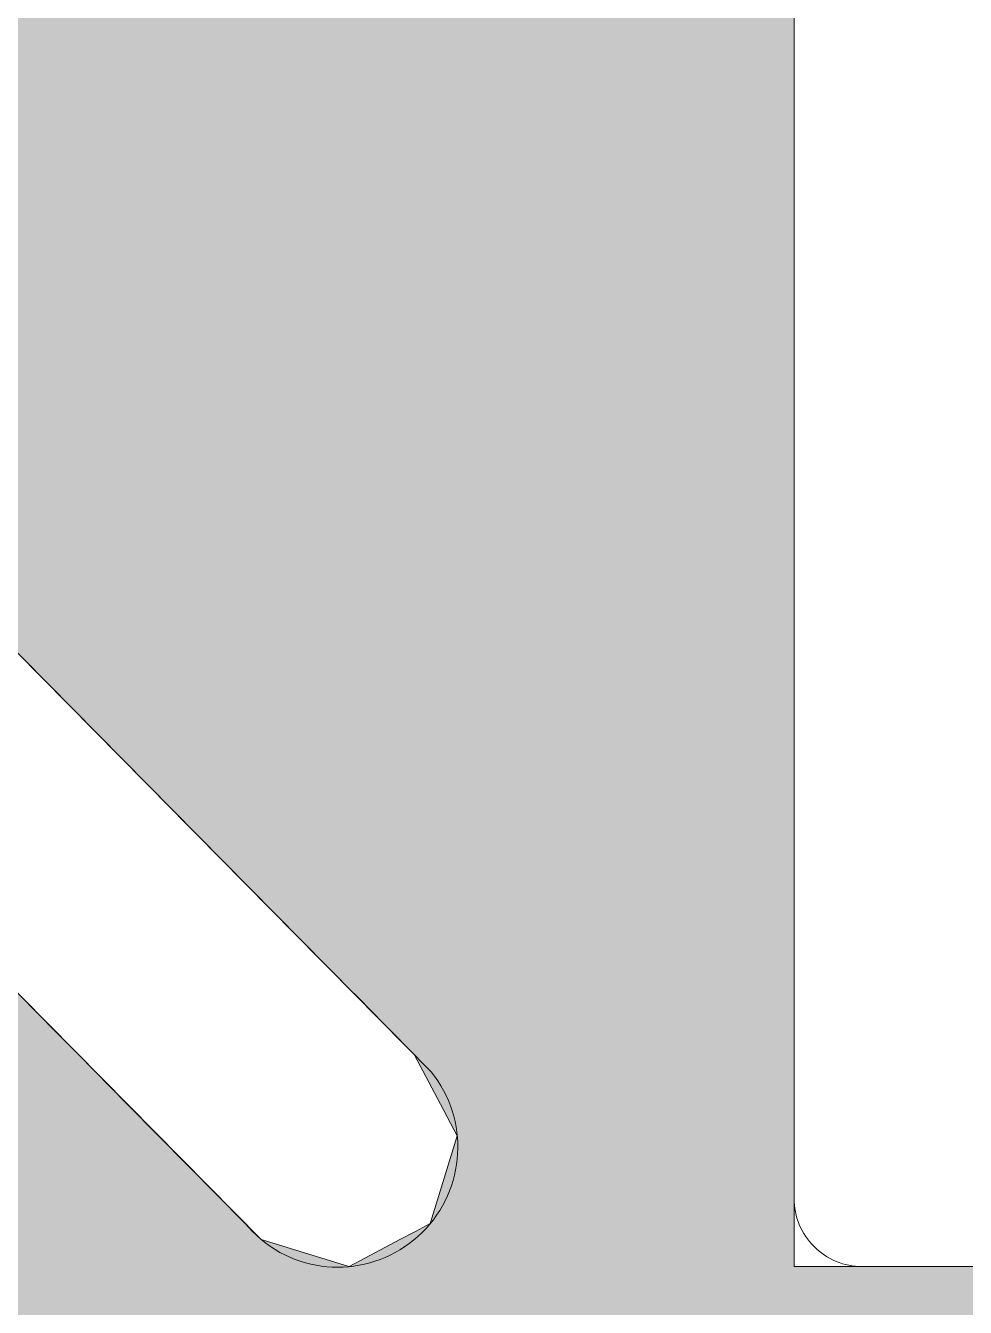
# Paper-space layout '1' of a CAD drawing. Header units: millimetres. Extents: x 1 to 31501, y 3 to 22278.
# Drawn here: x 16423.3 to 16510.8, y 2015.2 to 2134.5 of the extents above; entities that cross this region are included whole.
import ezdxf

# ---------------------------------------------------------------- set-up
doc = ezdxf.new("R2010")
doc.units = ezdxf.units.MM
doc.header["$MEASUREMENT"] = 0
doc.layers.add('NKB-LOGO', color=1, linetype='Continuous', lineweight=13)
doc.layers.add('NKB-SIGN', color=1, linetype='Continuous', lineweight=18)

# ---------------------------------------------------------------- blocks, each defined once
blk = doc.blocks.new('*U5')
at = {"layer": 'NKB-LOGO', "color": 1, "linetype": 'Continuous'}
for p, q in [((207.093, 158.111), (207.093, 155.636)), ((207.093, 155.636), (207.093, 155.344)), ((207.093, 155.344), (207.093, 155.326)), ((207.093, 155.326), (207.093, 153.161)), ((207.093, 153.161), (207.093, 152.136)), ((207.093, 152.136), (207.093, 150.424)), ((207.093, 150.424), (207.093, 148.054)), ((207.093, 148.054), (207.093, 142.457)), ((207.093, 142.457), (207.093, 139.859)), ((182.875, 139.859), (188.882, 133.779)), ((207.093, 139.859), (207.093, 133.779)), ((188.882, 133.779), (189.23, 133.426)), ((207.093, 133.779), (207.093, 133.426)), ((189.23, 133.426), (189.233, 133.423)), ((189.233, 133.423), (189.376, 133.279)), ((207.093, 133.426), (207.093, 133.423)), ((207.093, 133.423), (207.093, 133.279)), ((189.376, 133.279), (189.74, 132.91)), ((207.093, 133.279), (207.093, 132.91)), ((189.74, 132.91), (190.089, 132.557)), ((207.093, 132.91), (207.093, 132.557)), ((190.089, 132.557), (190.09, 132.556)), ((190.09, 132.556), (190.234, 132.41)), ((190.234, 132.41), (191.023, 131.612)), ((207.093, 132.557), (207.093, 132.556)), ((207.093, 132.556), (207.093, 132.41)), ((207.093, 132.41), (207.093, 131.612)), ((191.023, 131.612), (193.209, 129.399)), ((207.093, 131.612), (207.093, 129.399)), ((193.209, 129.399), (193.497, 129.107)), ((207.093, 129.399), (207.093, 129.107)), ((193.497, 129.107), (193.499, 129.106)), ((193.499, 129.106), (194.195, 128.401)), ((207.093, 129.107), (207.093, 129.106)), ((207.093, 129.106), (207.093, 128.401)), ((184.358, 128.398), (184.967, 127.782)), ((194.195, 128.401), (194.198, 128.398)), ((194.198, 128.398), (194.807, 127.782)), ((207.093, 128.401), (207.093, 128.398)), ((207.093, 128.398), (207.093, 127.782)), ((184.967, 127.782), (185.053, 127.694)), ((185.053, 127.694), (185.057, 127.69)), ((185.057, 127.69), (185.344, 127.399)), ((194.807, 127.782), (194.893, 127.694)), ((194.893, 127.694), (194.897, 127.69)), ((194.897, 127.69), (195.185, 127.399)), ((207.093, 127.782), (207.093, 127.694)), ((207.093, 127.694), (207.093, 127.69)), ((207.093, 127.69), (207.093, 127.399)), ((185.344, 127.399), (185.344, 127.399)), ((185.344, 127.399), (185.344, 127.399)), ((185.344, 127.399), (186.123, 126.611)), ((195.185, 127.399), (195.185, 127.399)), ((195.185, 127.399), (195.185, 127.399)), ((195.185, 127.399), (195.963, 126.611)), ((207.093, 127.399), (207.093, 127.399)), ((207.093, 127.399), (207.093, 127.399)), ((207.093, 127.399), (207.093, 126.611)), ((186.123, 126.611), (187.554, 125.163)), ((195.963, 126.611), (196.73, 125.163)), ((207.093, 126.611), (207.093, 125.163)), ((187.554, 125.163), (188.473, 124.232)), ((196.73, 125.163), (197.223, 124.232)), ((207.093, 125.163), (207.093, 124.232)), ((188.473, 124.232), (190.2, 122.484)), ((197.223, 124.232), (196.685, 122.484)), ((207.093, 124.232), (207.093, 122.484)), ((190.2, 122.484), (190.983, 121.692)), ((196.685, 122.484), (196.442, 121.692)), ((207.093, 122.484), (207.093, 121.692)), ((190.983, 121.692), (191.012, 121.659)), ((196.442, 121.692), (196.432, 121.659)), ((207.093, 121.692), (207.093, 121.659)), ((191.012, 121.659), (191.219, 121.428)), ((191.219, 121.428), (191.48, 121.19)), ((195.996, 121.428), (195.545, 121.19)), ((196.432, 121.659), (195.996, 121.428)), ((207.093, 121.659), (207.093, 121.428)), ((207.093, 121.428), (207.093, 121.19)), ((191.48, 121.19), (193.222, 120.654)), ((195.545, 121.19), (194.535, 120.654)), ((207.093, 121.19), (207.093, 120.654)), ((193.222, 120.654), (194.051, 120.399)), ((194.535, 120.654), (194.054, 120.399)), ((207.093, 120.654), (207.093, 120.399)), ((194.051, 120.399), (194.051, 120.399)), ((194.051, 120.399), (194.051, 120.399)), ((194.051, 120.399), (194.051, 120.399)), ((194.051, 120.399), (194.053, 120.399)), ((194.054, 120.399), (194.053, 120.399)), ((194.054, 120.399), (194.054, 120.399)), ((194.054, 120.399), (194.054, 120.399)), ((194.054, 120.399), (194.054, 120.399)), ((207.093, 120.399), (207.093, 120.399)), ((207.093, 120.399), (259.786, 120.399)), ((207.093, 120.399), (259.786, 120.399))]:
    blk.add_line(p, q, dxfattribs=at)
for points in [[(170.376, 158.111), (167.871, 155.636), (207.093, 155.636)], [(167.871, 155.636), (167.576, 155.344), (207.093, 155.344)], [(167.576, 155.344), (167.594, 155.326), (207.093, 155.326)], [(167.594, 155.326), (169.733, 153.161), (207.093, 153.161)], [(169.733, 153.161), (170.746, 152.136), (207.093, 152.136)], [(170.746, 152.136), (172.437, 150.424), (207.093, 150.424)], [(172.437, 150.424), (174.778, 148.054), (207.093, 148.054)], [(174.778, 148.054), (180.308, 142.457), (207.093, 142.457)], [(180.308, 142.457), (182.875, 139.859), (207.093, 139.859)], [(182.875, 139.859), (188.882, 133.779), (207.093, 133.779)], [(188.882, 133.779), (189.23, 133.426), (207.093, 133.426)], [(189.23, 133.426), (189.233, 133.423), (207.093, 133.423)], [(189.233, 133.423), (189.376, 133.279), (207.093, 133.279)], [(189.376, 133.279), (189.74, 132.91), (207.093, 132.91)], [(189.74, 132.91), (190.089, 132.557), (207.093, 132.557)], [(190.089, 132.557), (190.09, 132.556), (207.093, 132.556)], [(190.09, 132.556), (190.234, 132.41), (207.093, 132.41)], [(190.234, 132.41), (191.023, 131.612), (207.093, 131.612)], [(191.023, 131.612), (193.209, 129.399), (207.093, 129.399)], [(193.209, 129.399), (193.497, 129.107), (207.093, 129.107)], [(193.497, 129.107), (193.499, 129.106), (207.093, 129.106)], [(193.499, 129.106), (194.195, 128.401), (207.093, 128.401)], [(140.305, 128.398), (139.682, 127.782), (184.967, 127.782)], [(194.195, 128.401), (194.198, 128.398), (207.093, 128.398)], [(194.198, 128.398), (194.807, 127.782), (207.093, 127.782)], [(139.589, 127.69), (139.294, 127.399), (185.344, 127.399)], [(139.593, 127.694), (139.589, 127.69), (185.057, 127.69)], [(139.682, 127.782), (139.593, 127.694), (185.053, 127.694)], [(194.807, 127.782), (194.893, 127.694), (207.093, 127.694)], [(194.893, 127.694), (194.897, 127.69), (207.093, 127.69)], [(194.897, 127.69), (195.185, 127.399), (207.093, 127.399)], [(139.294, 127.399), (138.497, 126.611), (186.123, 126.611)], [(139.294, 127.399), (139.294, 127.399), (185.344, 127.399)], [(139.294, 127.399), (139.294, 127.399), (185.344, 127.399)], [(139.294, 127.399), (185.344, 127.399), (185.344, 127.399)], [(195.185, 127.399), (195.185, 127.399), (207.093, 127.399)], [(195.185, 127.399), (195.185, 127.399), (207.093, 127.399)], [(195.185, 127.399), (207.093, 127.399), (207.093, 127.399)], [(195.185, 127.399), (195.963, 126.611), (207.093, 126.611)], [(138.497, 126.611), (137.031, 125.163), (187.554, 125.163)], [(195.963, 126.611), (196.73, 125.163), (207.093, 125.163)], [(137.031, 125.163), (136.089, 124.232), (188.473, 124.232)], [(196.73, 125.163), (197.223, 124.232), (207.093, 124.232)], [(136.089, 124.232), (134.32, 122.484), (190.2, 122.484)], [(197.223, 124.232), (196.685, 122.484), (207.093, 122.484)], [(134.32, 122.484), (133.518, 121.692), (190.983, 121.692)], [(196.685, 122.484), (196.442, 121.692), (207.093, 121.692)], [(133.518, 121.692), (133.485, 121.659), (191.012, 121.659)], [(196.442, 121.692), (196.432, 121.659), (207.093, 121.659)], [(133.251, 121.428), (133.01, 121.19), (191.48, 121.19)], [(133.485, 121.659), (133.251, 121.428), (191.219, 121.428)], [(195.996, 121.428), (195.545, 121.19), (207.093, 121.19)], [(196.432, 121.659), (195.996, 121.428), (207.093, 121.428)], [(133.01, 121.19), (132.468, 120.654), (193.222, 120.654)], [(195.545, 121.19), (194.535, 120.654), (207.093, 120.654)], [(132.468, 120.654), (132.21, 120.399), (194.051, 120.399)], [(194.535, 120.654), (194.054, 120.399), (207.093, 120.399)], [(0, 120.399), (0, 120.399), (194.053, 120.399)], [(0, 120.399), (0, 76.628), (327.945, 76.628)], [(129.124, 120.399), (127.58, 120.399), (194.051, 120.399)], [(130.667, 120.399), (129.124, 120.399), (194.051, 120.399)], [(129.124, 120.399), (194.051, 120.399), (194.051, 120.399)], [(132.21, 120.399), (130.667, 120.399), (194.051, 120.399)], [(130.667, 120.399), (194.051, 120.399), (194.051, 120.399)], [(132.21, 120.399), (194.051, 120.399), (194.051, 120.399)], [(194.054, 120.399), (194.053, 120.399), (327.945, 120.399)], [(194.054, 120.399), (194.054, 120.399), (207.093, 120.399)], [(194.054, 120.399), (207.093, 120.399), (207.093, 120.399)], [(194.054, 120.399), (194.054, 120.399), (259.786, 120.399)], [(194.054, 120.399), (327.945, 120.399), (259.786, 120.399)], [(194.054, 120.399), (194.054, 120.399), (327.945, 120.399)], [(194.054, 120.399), (327.945, 120.399), (327.945, 120.399)], [(207.093, 120.399), (207.093, 120.399), (259.786, 120.399)], [(207.093, 120.399), (207.093, 120.399), (259.786, 120.399)]]:
    blk.add_solid(points, dxfattribs=at)
at = {"layer": 'NKB-LOGO', "color": 1, "linetype": 'Continuous', "extrusion": (0, 0, -1)}
for points in [[(-170.376, 158.111), (-207.093, 158.111), (-207.093, 155.636)], [(-167.871, 155.636), (-207.093, 155.636), (-207.093, 155.344)], [(-167.576, 155.344), (-207.093, 155.344), (-207.093, 155.326)], [(-167.594, 155.326), (-207.093, 155.326), (-207.093, 153.161)], [(-169.733, 153.161), (-207.093, 153.161), (-207.093, 152.136)], [(-170.746, 152.136), (-207.093, 152.136), (-207.093, 150.424)], [(-172.437, 150.424), (-207.093, 150.424), (-207.093, 148.054)], [(-174.778, 148.054), (-207.093, 148.054), (-207.093, 142.457)], [(-180.308, 142.457), (-207.093, 142.457), (-207.093, 139.859)], [(-182.875, 139.859), (-207.093, 139.859), (-207.093, 133.779)], [(-188.882, 133.779), (-207.093, 133.779), (-207.093, 133.426)], [(-189.23, 133.426), (-207.093, 133.426), (-207.093, 133.423)], [(-189.233, 133.423), (-207.093, 133.423), (-207.093, 133.279)], [(-189.376, 133.279), (-207.093, 133.279), (-207.093, 132.91)], [(-189.74, 132.91), (-207.093, 132.91), (-207.093, 132.557)], [(-190.089, 132.557), (-207.093, 132.557), (-207.093, 132.556)], [(-190.09, 132.556), (-207.093, 132.556), (-207.093, 132.41)], [(-190.234, 132.41), (-207.093, 132.41), (-207.093, 131.612)], [(-191.023, 131.612), (-207.093, 131.612), (-207.093, 129.399)], [(-193.209, 129.399), (-207.093, 129.399), (-207.093, 129.107)], [(-193.497, 129.107), (-207.093, 129.107), (-207.093, 129.106)], [(-193.499, 129.106), (-207.093, 129.106), (-207.093, 128.401)], [(-140.305, 128.398), (-184.358, 128.398), (-184.967, 127.782)], [(-194.195, 128.401), (-207.093, 128.401), (-207.093, 128.398)], [(-194.198, 128.398), (-207.093, 128.398), (-207.093, 127.782)], [(-139.589, 127.69), (-185.057, 127.69), (-185.344, 127.399)], [(-139.593, 127.694), (-185.053, 127.694), (-185.057, 127.69)], [(-139.682, 127.782), (-184.967, 127.782), (-185.053, 127.694)], [(-194.807, 127.782), (-207.093, 127.782), (-207.093, 127.694)], [(-194.893, 127.694), (-207.093, 127.694), (-207.093, 127.69)], [(-194.897, 127.69), (-207.093, 127.69), (-207.093, 127.399)], [(-139.294, 127.399), (-185.344, 127.399), (-185.344, 127.399)], [(-139.294, 127.399), (-185.344, 127.399), (-186.123, 126.611)], [(-195.185, 127.399), (-207.093, 127.399), (-207.093, 127.399)], [(-195.185, 127.399), (-207.093, 127.399), (-207.093, 126.611)], [(-138.497, 126.611), (-186.123, 126.611), (-187.554, 125.163)], [(-195.963, 126.611), (-207.093, 126.611), (-207.093, 125.163)], [(-137.031, 125.163), (-187.554, 125.163), (-188.473, 124.232)], [(-196.73, 125.163), (-207.093, 125.163), (-207.093, 124.232)], [(-136.089, 124.232), (-188.473, 124.232), (-190.2, 122.484)], [(-197.223, 124.232), (-207.093, 124.232), (-207.093, 122.484)], [(-134.32, 122.484), (-190.2, 122.484), (-190.983, 121.692)], [(-196.685, 122.484), (-207.093, 122.484), (-207.093, 121.692)], [(-133.518, 121.692), (-190.983, 121.692), (-191.012, 121.659)], [(-196.442, 121.692), (-207.093, 121.692), (-207.093, 121.659)], [(-133.251, 121.428), (-191.219, 121.428), (-191.48, 121.19)], [(-133.485, 121.659), (-191.012, 121.659), (-191.219, 121.428)], [(-195.996, 121.428), (-207.093, 121.428), (-207.093, 121.19)], [(-196.432, 121.659), (-207.093, 121.659), (-207.093, 121.428)], [(-133.01, 121.19), (-191.48, 121.19), (-193.222, 120.654)], [(-195.545, 121.19), (-207.093, 121.19), (-207.093, 120.654)], [(-132.468, 120.654), (-193.222, 120.654), (-194.051, 120.399)], [(-194.535, 120.654), (-207.093, 120.654), (-207.093, 120.399)], [(0, 120.399), (-194.051, 120.399), (-194.053, 120.399)], [(0, 120.399), (-327.945, 120.399), (-327.945, 76.628)], [(-194.054, 120.399), (-327.945, 120.399), (-327.945, 120.399)]]:
    blk.add_solid(points, dxfattribs=at)
blk = doc.blocks.new('22222')
at = {"layer": 'NKB-LOGO', "color": 1}
blk.add_lwpolyline([(196.458, 126.11, -0.904336), (191.479, 121.19), (162.597, 150.424), (132.794, 120.977, -0.197357), (131.389, 120.399), (129.58, 120.399, -0.414214), (127.58, 122.399), (127.58, 188.124, -0.650107), (134.58, 188.124), (134.58, 133.779, 0.666016), (135.432, 133.423), (191.633, 188.956, -1), (196.553, 183.976), (167.576, 155.344), (196.458, 126.11)], format="xyb", dxfattribs=at)
blk.add_lwpolyline([(259.758, 190.399), (209.093, 190.399, 0.414214), (207.093, 188.399), (207.093, 122.399, 0.414214), (209.093, 120.399), (259.786, 120.399, 0.694461), (268.805, 155.326, 0.690518)], format="xyb", close=True, dxfattribs=at)
at = {"layer": 'NKB-LOGO', "color": 1, "linetype": 'Continuous'}
blk.add_blockref('*U5', (0, 0), dxfattribs=at)

psp = doc.layouts.new('1')

# ---------------------------------------------------------------- block references
at = {"layer": 'NKB-SIGN', "xscale": 3.176814373185165, "yscale": 3.176814373185165, "zscale": 3.176814373185165}
psp.add_blockref('22222', (15836.96, 1636.55), dxfattribs=at)

doc.saveas('drawing.dxf')
